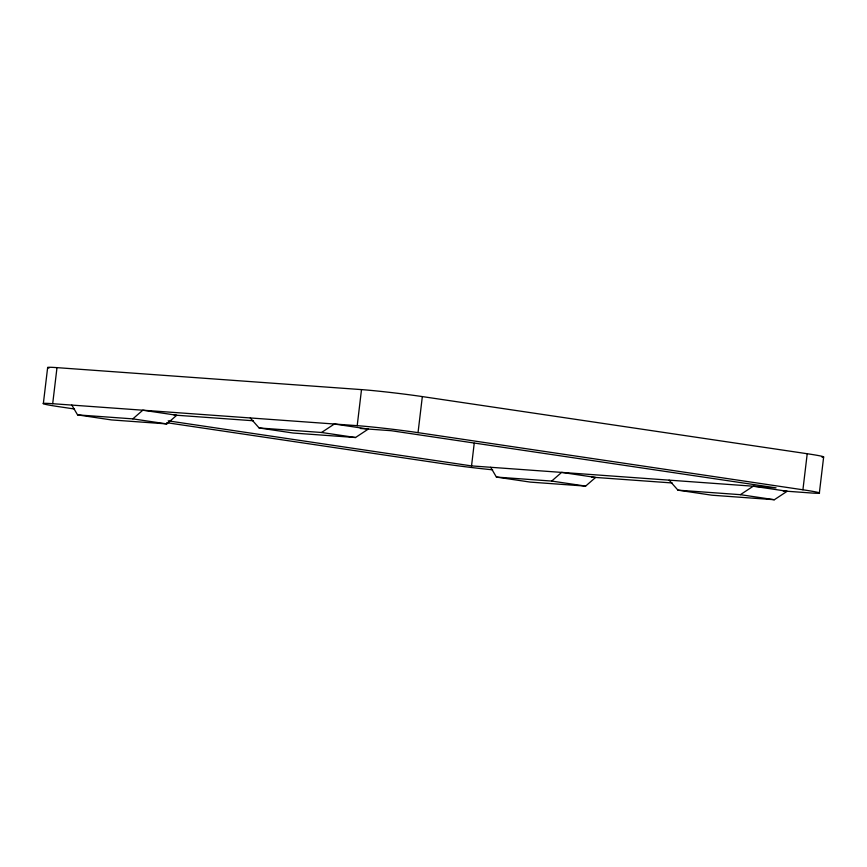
<?xml version="1.0" encoding="UTF-8"?>
<svg xmlns="http://www.w3.org/2000/svg" width="867" height="867" viewBox="0 0 867 867"><rect width="100%" height="100%" fill="white"/><g stroke="black" fill="none" stroke-linecap="round" stroke-linejoin="round"><path stroke-width="1.3" d="M43.35 403.567L47.652 367.51M74.486 408.996L59.78 406.818A43.61 1.593 6.8 0 1 52.692 403.708L56.994 367.641L361.506 389.608A43.61 1.593 6.8 0 1 422.337 396.587L807.22 453.734A43.61 1.593 6.8 0 1 822.014 457.191M52.692 403.708L357.204 425.664L361.506 389.608M783.172 490.96L810.006 492.9A43.61 1.593 6.8 0 0 802.918 489.79L418.035 432.644L422.337 396.587M168.165 420.853L471.54 465.904L474.238 443.189M802.918 489.79L807.22 453.734M819.348 493.041L823.65 456.974M77.564 414.881L132.824 418.869L142.806 410.21L176.76 415.25L166.778 423.909L111.518 419.931L77.564 414.881L71.82 405.084M496.412 477.078L551.672 481.066L561.643 472.396L595.607 477.435L585.626 486.105L530.366 482.117L496.412 477.078L490.668 467.28M259.125 427.973L321.549 432.481L334.369 424.017L368.323 429.057L355.513 437.521L293.089 433.023L259.125 427.973L250.27 417.959M677.972 490.169L740.396 494.667L753.217 486.214L787.171 491.253L774.361 499.717L711.937 495.209L677.972 490.169L669.118 480.145M174.083 415.055L253.337 420.766M360.314 428.482L391.169 430.704L776.052 487.861L471.54 465.904M591.587 477.153L672.185 482.962M321.549 432.481L355.513 437.521M740.396 494.667L774.361 499.717M166.692 422.684L444.663 463.964A43.61 1.593 6.8 0 0 492.629 469.816M132.824 418.869L166.778 423.909M551.672 481.066L585.626 486.105M48.964 368.085A43.61 1.593 6.8 0 1 56.994 367.641M357.204 425.664A43.61 1.593 6.8 0 1 418.035 432.644"/></g></svg>
